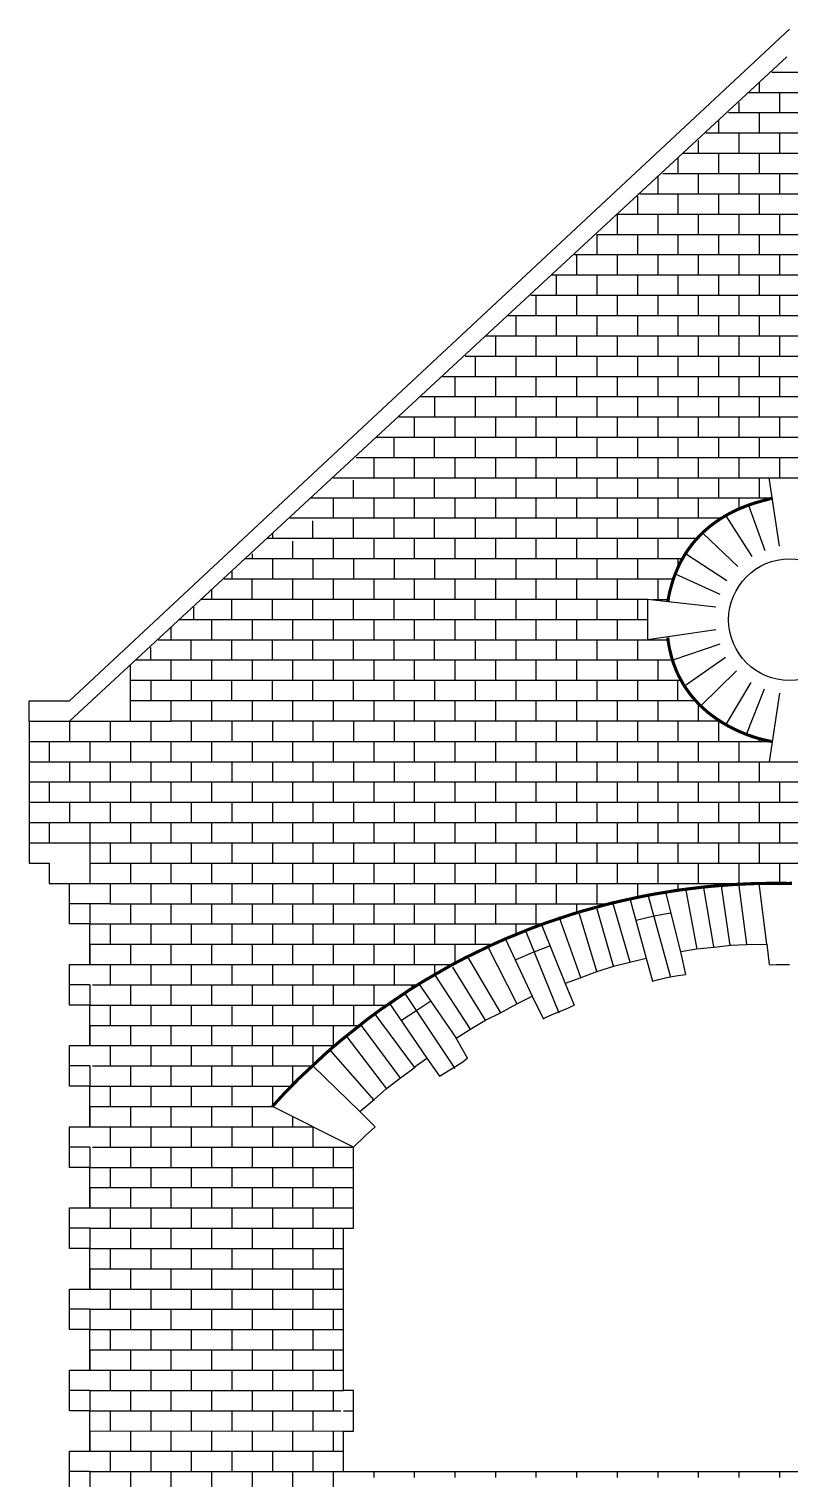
# Model space of a CAD drawing. Extents: x 9 to 84, y 10 to 118.
# Drawn here: x 9 to 46.5, y 46.6 to 118.1 of the extents above; entities that cross this region are included whole.
import ezdxf

# ---------------------------------------------------------------- set-up
doc = ezdxf.new("R2010")
doc.units = 0
doc.header["$MEASUREMENT"] = 0
doc.layers.add('OHNE_NAMEN', color=5, linetype='CONTINUOUS')

msp = doc.modelspace()

# ---------------------------------------------------------------- linework, layer by layer
at = {"layer": 'OHNE_NAMEN', "color": 5, "linetype": 'CONTINUOUS'}
for p, q in [((11.0008, 85.0007), (46.5, 118.1252)), ((9.0004, 84.0003), (9.0004, 85.0004)), ((9.0004, 85.0004), (11.0004, 85.0004)), ((9.0004, 84.0003), (9.0004, 77.0004)), ((9.0004, 77.0004), (10.0004, 77.0004)), ((10.0004, 77.0004), (10.0004, 76.0003)), ((10.0004, 76.0003), (11.0004, 76.0003)), ((11, 74.0001), (11, 76)), ((12, 74.0001), (11, 74.0001)), ((12, 71.9998), (12, 74.0001)), ((11, 69.9999), (11, 71.9998)), ((11, 71.9998), (12, 71.9998)), ((12, 71.0001), (11, 71.0001)), ((12, 69.9999), (11, 69.9999)), ((12, 68), (12, 69.9999)), ((11, 66.0001), (11, 68)), ((11, 68), (12, 68)), ((12, 66.9999), (11, 66.9999)), ((12, 66.0001), (11, 66.0001)), ((12, 63.9999), (12, 66.0001)), ((11, 62), (11, 63.9999)), ((11, 63.9999), (12, 63.9999)), ((12, 63.0001), (11, 63.0001)), ((12, 62), (11, 62)), ((12, 60.0001), (12, 62)), ((11, 57.9998), (11, 60.0001)), ((11, 60.0001), (12, 60.0001)), ((12, 59), (11, 59)), ((12, 57.9998), (11, 57.9998)), ((12, 55.9999), (12, 57.9998)), ((11, 54), (11, 55.9999)), ((11, 55.9999), (12, 55.9999)), ((12, 55.0002), (11, 55.0002)), ((12, 54), (11, 54)), ((12, 52.0001), (12, 54)), ((11, 49.9999), (11, 52.0001)), ((11, 52.0001), (12, 52.0001)), ((12, 51), (11, 51)), ((12, 49.9999), (11, 49.9999)), ((12, 48), (12, 49.9999)), ((11, 46.0001), (11, 48)), ((11, 48), (12, 48)), ((12, 46.9999), (11, 46.9999))]:
    msp.add_line(p, q, dxfattribs=at)
at = {"layer": 'OHNE_NAMEN', "color": 7, "linetype": 'CONTINUOUS'}
for p, q in [((11.0004, 84.0003), (46.3751, 116.75)), ((45.6251, 116), (47.3749, 116)), ((45, 115.5001), (45, 114.9999)), ((43.9999, 114.5), (43.9999, 113.9998)), ((44.5001, 114.9999), (48.4999, 114.9999)), ((46.0001, 114.9999), (46.0001, 113.9998)), ((43.5, 114.0001), (49.5, 114.0001)), ((45, 113.9998), (45, 113)), ((42.375, 113), (50.625, 113)), ((43.0001, 113.6251), (42.9997, 113)), ((43.9999, 113), (43.9999, 111.9999)), ((46.0001, 113), (46.0001, 111.9999)), ((42, 112.625), (42, 111.9999)), ((41.0002, 111.7501), (40.9998, 110.9998)), ((41.25, 111.9999), (51.75, 111.9999)), ((43.0001, 111.9999), (43.0001, 111.0001)), ((45, 111.9999), (45, 111.0001)), ((40.0001, 110.8749), (40.0001, 110)), ((40.2502, 111.0001), (52.7502, 111.0001)), ((42, 111.0001), (42, 110)), ((43.9999, 111.0001), (43.9999, 110)), ((46.0001, 111.0001), (46.0001, 110)), ((38.9999, 109.8751), (38.9999, 108.9999)), ((39.1252, 110), (53.8752, 110)), ((40.9998, 110), (40.9998, 108.9999)), ((43.0001, 110), (43.0001, 108.9999)), ((45, 110), (45, 108.9999)), ((38.0002, 108.9999), (55.0002, 108.9999)), ((38.0002, 108.9999), (38.0002, 108.0001)), ((40.0001, 108.9999), (40.0001, 108.0001)), ((42, 108.9999), (42, 108.0001)), ((43.9999, 108.9999), (43.9999, 108.0001)), ((46.0001, 108.9999), (46.0001, 108.0001)), ((37, 108.0001), (55.9999, 108.0001)), ((37, 108.0001), (37, 107)), ((38.9999, 108.0001), (38.9999, 107)), ((40.9998, 108.0001), (40.9998, 107)), ((43.0001, 108.0001), (43.0001, 107)), ((45, 108.0001), (45, 107)), ((35.875, 107), (57.125, 107)), ((35.9999, 107), (35.9999, 105.9998)), ((37.9998, 107), (37.9998, 105.9998)), ((40.0001, 107), (40.0001, 105.9998)), ((42, 107), (42, 105.9998)), ((43.9999, 107), (43.9999, 105.9998)), ((46.0001, 107), (46.0001, 105.9998)), ((34.75, 105.9998), (58.1251, 105.9998)), ((35, 105.9998), (35, 105.0001)), ((37, 105.9998), (37, 105.0001)), ((38.9999, 105.9998), (38.9999, 105.0001)), ((40.9998, 105.9998), (40.9998, 105.0001)), ((43.0001, 105.9998), (43.0001, 105.0001)), ((45, 105.9998), (45, 105.0001)), ((33.75, 105.0001), (59.2501, 105.0001)), ((33.9999, 105.0001), (33.9999, 103.9999)), ((35.9999, 105.0001), (35.9999, 103.9999)), ((37.9998, 105.0001), (37.9998, 103.9999)), ((40.0001, 105.0001), (40.0001, 103.9999)), ((42, 105.0001), (42, 103.9999)), ((43.9999, 105.0001), (43.9999, 103.9999)), ((46.0001, 105.0001), (46.0001, 103.9999)), ((32.625, 103.9999), (60.3751, 103.9999)), ((33, 103.9999), (33, 103.0002)), ((35, 103.9999), (35, 103.0002)), ((37, 103.9999), (37, 103.0002)), ((38.9999, 103.9999), (38.9999, 103.0002)), ((40.9998, 103.9999), (40.9998, 103.0002)), ((43.0001, 103.9999), (43.0001, 103.0002)), ((45, 103.9999), (45, 103.0002)), ((31.5, 103.0002), (61.3749, 103.0002)), ((31.9999, 102.9998), (31.9999, 102)), ((33.9999, 102.9998), (33.9999, 102)), ((35.9999, 102.9998), (35.9999, 102)), ((37.9998, 102.9998), (37.9998, 102)), ((40.0001, 102.9998), (40.0001, 102)), ((42, 102.9998), (42, 102)), ((43.9999, 102.9998), (43.9999, 102)), ((46.0001, 102.9998), (46.0001, 102)), ((30.5, 102), (62.4999, 102)), ((31, 102), (31, 100.9999)), ((33, 102), (33, 100.9999)), ((35, 102), (35, 100.9999)), ((37, 102), (37, 100.9999)), ((38.9999, 102), (38.9999, 100.9999)), ((40.9998, 102), (40.9998, 100.9999)), ((43.0001, 102), (43.0001, 100.9999)), ((45, 102), (45, 100.9999)), ((29.375, 100.9999), (63.6249, 100.9999)), ((29.9999, 100.9999), (29.9999, 99.9998)), ((31.9999, 100.9999), (31.9999, 99.9998)), ((33.9999, 100.9999), (33.9999, 99.9998)), ((35.9999, 100.9999), (35.9999, 99.9998)), ((37.9998, 100.9999), (37.9998, 99.9998)), ((40.0001, 100.9999), (40.0001, 99.9998)), ((42, 100.9999), (42, 99.9998)), ((43.9999, 100.9999), (43.9999, 99.9998)), ((46.0001, 100.9999), (46.0001, 99.9998)), ((28.25, 100.0001), (64.625, 100.0001)), ((29, 100.0001), (29, 99)), ((31, 100.0001), (31, 99)), ((33, 100.0001), (33, 99)), ((35, 100.0001), (35, 99)), ((37, 100.0001), (37, 99)), ((38.9999, 100.0001), (38.9999, 99)), ((40.9998, 100.0001), (40.9998, 99)), ((43.0001, 99.9998), (43.0001, 99)), ((45, 99.9998), (45, 99)), ((27.25, 99), (65.75, 99)), ((27.9999, 99), (27.9999, 97.9999)), ((29.9999, 99), (29.9999, 97.9999)), ((31.9999, 99), (31.9999, 97.9999)), ((33.9999, 99), (33.9999, 97.9999)), ((35.9999, 99), (35.9999, 97.9999)), ((37.9998, 99), (37.9998, 97.9999)), ((40.0001, 99), (40.0001, 97.9999)), ((42, 99), (42, 97.9999)), ((43.9999, 99), (43.9999, 97.9999)), ((46.0001, 99), (46.0001, 97.9999)), ((26.125, 97.9999), (66.7501, 97.9999)), ((27, 97.0001), (27, 97.9999)), ((29, 97.0001), (29, 97.9999)), ((31, 97.9999), (31, 97.0001)), ((33, 97.9999), (33, 97.0001)), ((35, 97.9999), (35, 97.0001)), ((37, 97.9999), (37, 97.0001)), ((38.9999, 97.9999), (38.9999, 97.0001)), ((40.9998, 97.9999), (40.9998, 97.0001)), ((43.0001, 97.9999), (43.0001, 97.0001)), ((45, 97.9999), (45, 97.0001)), ((25.125, 97.0001), (67.8751, 97.0001)), ((25.9999, 97.0001), (25.9999, 96)), ((27.9999, 97.0001), (27.9999, 96)), ((29.9999, 97.0001), (29.9999, 96)), ((31.9999, 97.0001), (31.9999, 96)), ((33.9999, 97.0001), (33.9999, 96)), ((35.9999, 97.0001), (35.9999, 96)), ((37.9998, 97.0001), (37.9998, 96)), ((40.0001, 97.0001), (40.0001, 96)), ((42, 97.0001), (42, 96)), ((43.9999, 97.0001), (43.9999, 96)), ((46.0001, 97.0001), (46.0001, 96)), ((24, 96), (69.0002, 96)), ((25, 94.9999), (25, 95.8751)), ((27, 94.9999), (27, 96)), ((29, 94.9999), (29, 96)), ((31, 96), (31, 94.9999)), ((33, 96), (33, 94.9999)), ((35, 96), (35, 94.9999)), ((37, 96), (37, 94.9999)), ((38.9999, 96), (38.9999, 94.9999)), ((40.9998, 96), (40.9998, 94.9999)), ((43.0001, 96), (43.0001, 94.9999)), ((45, 96), (45, 94.9999)), ((46.0001, 92.625), (45.5002, 96.0004)), ((45.5002, 96.0004), (47.5005, 96.0004)), ((45.6251, 94.9999), (22.875, 94.9999)), ((23.9999, 95.0002), (23.9999, 94.0001)), ((26, 94.9999), (26, 94.0001)), ((27.9999, 94.9999), (27.9999, 94.0001)), ((29.9999, 94.9999), (29.9999, 94.0001)), ((31.9999, 94.9999), (31.9999, 94.0001)), ((33.9999, 94.9999), (33.9999, 94.0001)), ((35.9999, 94.9999), (35.9999, 94.0001)), ((37.9998, 94.9999), (37.9998, 94.0001)), ((40.0001, 94.9999), (40.0001, 94.0001)), ((42, 94.9999), (42, 94.0001)), ((43.9999, 94.9999), (43.9999, 94.5)), ((45.2967, 92.4041), (44.5001, 94.6249)), ((43.125, 94.0001), (21.875, 94.0001)), ((23, 93), (23, 93.8749)), ((24.9999, 93), (24.9999, 94.0001)), ((27, 93), (27, 94.0001)), ((29, 93), (29, 94.0001)), ((31, 94.0001), (31, 93)), ((33, 94.0001), (33, 93)), ((35, 94.0001), (35, 93)), ((37, 94.0001), (37, 93)), ((38.9999, 94.0001), (38.9999, 93)), ((40.9998, 94.0001), (40.9998, 93)), ((44.6617, 92.1219), (43.3751, 94.125)), ((42.0007, 93.0003), (20.75, 93)), ((21, 93.2501), (20.9999, 93)), ((24, 93), (24, 91.9999)), ((26, 93), (26, 91.9999)), ((27.9999, 93), (27.9999, 91.9999)), ((29.9999, 93), (29.9999, 91.9999)), ((31.9999, 93), (31.9999, 91.9999)), ((33.9999, 93), (33.9999, 91.9999)), ((35.9999, 93), (35.9999, 91.9999)), ((37.9998, 93), (37.9998, 91.9999)), ((40.0001, 93), (40.0001, 91.9999)), ((43.9561, 91.628), (42.2501, 93.2501)), ((20, 92.25), (20, 92.0002)), ((22, 92.8751), (22, 91.9999)), ((43.4153, 90.9225), (41.3748, 92.25)), ((41.25, 91.9999), (19.625, 91.9999)), ((20.9999, 91.9999), (20.9999, 91.0001)), ((22.9999, 91.9999), (22.9999, 91.0001)), ((24.9999, 91.9999), (24.9999, 91.0001)), ((27, 91.9999), (27, 91.0001)), ((29, 91.9999), (29, 91.0001)), ((31, 91.9999), (31, 91.0001)), ((33, 91.9999), (33, 91.0001)), ((35, 91.9999), (35, 91.0001)), ((37, 91.9999), (37, 91.0001)), ((38.9999, 91.9999), (38.9999, 91.0001)), ((40.9998, 91.9999), (41.0002, 91.5)), ((40.7501, 91.0001), (18.625, 91.0001)), ((19, 91.3751), (18.9999, 91.0001)), ((20, 90), (20, 91.0001)), ((22, 91.0001), (22, 90)), ((24, 91.0001), (24, 90)), ((26, 91.0001), (26, 90)), ((27.9999, 91.0001), (27.9999, 90)), ((29.9999, 91.0001), (29.9999, 90)), ((31.9999, 91.0001), (31.9999, 90)), ((33.9999, 91.0001), (33.9999, 90)), ((35.9999, 91.0001), (35.9999, 90)), ((37.9998, 91.0001), (37.9998, 90)), ((40.0001, 91.0001), (40.0001, 90)), ((43.0858, 90.2406), (40.8749, 91.2499)), ((18, 90.4998), (18, 90)), ((17.1249, 88.9998), (17.125, 89.625)), ((39.5002, 90), (17.5, 90)), ((18.9999, 88.9998), (18.9999, 90)), ((20.9999, 88.9998), (20.9999, 90)), ((22.9999, 88.9998), (22.9999, 90)), ((24.9999, 88.9998), (24.9999, 90)), ((27, 88.9998), (27, 90)), ((29, 88.9998), (29, 90)), ((31, 88.9998), (31, 90)), ((33, 90), (33, 88.9998)), ((35, 90), (35, 88.9998)), ((37, 90), (37, 88.9998)), ((38.9999, 90), (38.9999, 88.9998)), ((42.8748, 89.625), (39.5005, 90.0003)), ((39.5005, 90.0003), (39.5005, 88.0004)), ((39.7499, 90), (40.4999, 90)), ((39.5002, 89.0002), (16.375, 89.0002)), ((18, 88.9998), (18, 88.0001)), ((20, 88.9998), (20, 88.0001)), ((22, 88.9998), (22, 88.0001)), ((24, 88.9998), (24, 88.0001)), ((26, 88.9998), (26, 88.0001)), ((27.9999, 88.9998), (27.9999, 88.0001)), ((29.9999, 88.9998), (29.9999, 88.0001)), ((31.9999, 88.9998), (31.9999, 88.0001)), ((33.9999, 88.9998), (33.9999, 88.0001)), ((35.9999, 88.9998), (35.9999, 88.0001)), ((37.9998, 88.9998), (37.9998, 88.0001)), ((40.4999, 88.0001), (15.375, 88.0001)), ((16, 88.6248), (16, 88.0001)), ((16.9999, 86.9999), (16.9999, 88.0001)), ((18.9999, 86.9999), (18.9999, 88.0001)), ((20.9999, 86.9999), (20.9999, 88.0001)), ((22.9999, 86.9999), (22.9999, 88.0001)), ((24.9999, 86.9999), (24.9999, 88.0001)), ((27, 86.9999), (27, 88.0001)), ((29, 86.9999), (29, 88.0001)), ((31, 88.0001), (31, 86.9999)), ((33, 88.0001), (33, 86.9999)), ((35, 88.0001), (35, 86.9999)), ((37, 88.0001), (37, 86.9999)), ((38.9999, 88.0001), (38.9999, 86.9999)), ((42.8748, 88.4999), (39.5005, 88.0004)), ((14.9999, 86.9999), (15, 87.6251)), ((43.0625, 87.7947), (40.7501, 86.9999)), ((14.0003, 84.0003), (14, 86.7502)), ((40.6252, 86.9999), (14.25, 86.9999)), ((16, 86.9999), (16, 86.0002)), ((18, 86.9999), (18, 85.9998)), ((20, 86.9999), (20, 85.9998)), ((22, 86.9999), (22, 85.9998)), ((24, 86.9999), (24, 85.9998)), ((26, 86.9999), (26, 85.9998)), ((27.9999, 86.9999), (27.9999, 85.9998)), ((29.9999, 86.9999), (29.9999, 85.9998)), ((31.9999, 86.9999), (31.9999, 85.9998)), ((33.9999, 86.9999), (33.9999, 85.9998)), ((35.9999, 86.9999), (35.9999, 85.9998)), ((37.9998, 86.9999), (37.9998, 85.9998)), ((40.0001, 86.9999), (40.0001, 85.9998)), ((43.3447, 87.1361), (41.3748, 85.75)), ((41.1251, 86.0002), (14, 86.0002)), ((15, 85.9998), (15, 84.9997)), ((16.9999, 85.9998), (16.9999, 85)), ((18.9999, 85), (18.9999, 85.9998)), ((20.9999, 85), (20.9999, 85.9998)), ((22.9999, 85), (22.9999, 85.9998)), ((24.9999, 85), (24.9999, 85.9998)), ((27, 85), (27, 85.9998)), ((29, 85.9998), (29, 85)), ((31, 85.9998), (31, 85)), ((33, 85.9998), (33, 85)), ((35, 85.9998), (35, 85)), ((37, 85.9998), (37, 85)), ((38.9999, 85.9998), (38.9999, 85)), ((41.0002, 85), (41.0002, 86.0002)), ((43.8856, 86.4775), (42.1248, 84.7499)), ((44.5911, 85.913), (43.3751, 83.875)), ((45.2497, 85.5839), (44.3749, 83.3751)), ((46.0001, 85.375), (45.5002, 82.0004)), ((41.8751, 85), (14, 85)), ((16, 84.9997), (16, 83.9999)), ((18, 85), (18, 83.9999)), ((20, 85), (20, 83.9999)), ((22, 85), (22, 83.9999)), ((24, 85), (24, 83.9999)), ((26, 85), (26, 83.9999)), ((27.9999, 85), (27.9999, 83.9999)), ((29.9999, 85), (29.9999, 83.9999)), ((31.9999, 85), (31.9999, 83.9999)), ((33.9999, 85), (33.9999, 83.9999)), ((35.9999, 85), (35.9999, 83.9999)), ((37.9998, 85), (37.9998, 83.9999)), ((40.0001, 85), (40.0001, 83.9999)), ((42, 84.8752), (42, 83.9999)), ((9, 83.9999), (13.0004, 84.0003)), ((11, 83.9999), (11, 82.9998)), ((13, 83.9999), (13, 82.9998)), ((13.0004, 84.0003), (16.0003, 84.0003)), ((15, 83.9999), (15, 82.9998)), ((43.0008, 84.0003), (16.0008, 84.0003)), ((16.9999, 83.9999), (16.9999, 82.9998)), ((18.9999, 83.9999), (18.9999, 82.9998)), ((20.9999, 83.9999), (20.9999, 82.9998)), ((22.9999, 83.9999), (22.9999, 82.9998)), ((24.9999, 83.9999), (24.9999, 82.9998)), ((27, 83.9999), (27, 82.9998)), ((29, 83.9999), (29, 82.9998)), ((31, 83.9999), (31, 82.9998)), ((33, 83.9999), (33, 82.9998)), ((35, 83.9999), (35, 82.9998)), ((37, 83.9999), (37, 82.9998)), ((38.9999, 83.9999), (38.9999, 82.9998)), ((40.9998, 83.9999), (40.9998, 82.9998)), ((43.0001, 83.9999), (43.0001, 82.9998)), ((9, 83.0001), (45.6251, 83.0001)), ((9.9999, 82.9998), (9.9999, 82)), ((11.9999, 82.9998), (11.9999, 82)), ((13.9999, 82.9998), (13.9999, 82)), ((16, 82.9998), (16, 82)), ((18, 82.9998), (18, 82)), ((20, 82.9998), (20, 82)), ((22, 82.9998), (22, 82)), ((24, 82.9998), (24, 82)), ((26, 82.9998), (26, 82)), ((27.9999, 82.9998), (27.9999, 82)), ((29.9999, 82.9998), (29.9999, 82)), ((31.9999, 82.9998), (31.9999, 82)), ((33.9999, 82.9998), (33.9999, 82)), ((35.9999, 82.9998), (35.9999, 82)), ((37.9998, 82.9998), (37.9998, 82)), ((40.0001, 82.9998), (40.0001, 82)), ((42, 82.9998), (42, 82)), ((43.9999, 82.9998), (43.9999, 82)), ((45, 83.0001), (45, 83.125)), ((9, 82), (83.9999, 82)), ((11, 82), (11, 80.9999)), ((13, 82), (13, 80.9999)), ((15, 82), (15, 80.9999)), ((16.9999, 82), (16.9999, 80.9999)), ((18.9999, 82), (18.9999, 80.9999)), ((20.9999, 82), (20.9999, 80.9999)), ((22.9999, 82), (22.9999, 80.9999)), ((24.9999, 82), (24.9999, 80.9999)), ((27, 82), (27, 80.9999)), ((29, 82), (29, 80.9999)), ((31, 82), (31, 80.9999)), ((33, 82), (33, 80.9999)), ((35, 82), (35, 80.9999)), ((37, 82), (37, 80.9999)), ((38.9999, 82), (38.9999, 80.9999)), ((40.9998, 82), (40.9998, 80.9999)), ((43.0001, 82), (43.0001, 80.9999)), ((45, 82), (45, 80.9999)), ((45.5002, 82.0004), (47.5005, 82.0004)), ((9, 80.9999), (83.9999, 80.9999)), ((9.9999, 80.9999), (9.9999, 80.0001)), ((11.9999, 80.9999), (11.9999, 80.0001)), ((13.9999, 80.9999), (13.9999, 80.0001)), ((16, 80.9999), (16, 80.0001)), ((18, 80.9999), (18, 80.0001)), ((20, 80.9999), (20, 80.0001)), ((22, 80.9999), (22, 80.0001)), ((24, 80.9999), (24, 80.0001)), ((26, 80.9999), (26, 80.0001)), ((27.9999, 80.9999), (27.9999, 80.0001)), ((29.9999, 80.9999), (29.9999, 80.0001)), ((31.9999, 80.9999), (31.9999, 80.0001)), ((33.9999, 80.9999), (33.9999, 80.0001)), ((35.9999, 80.9999), (35.9999, 80.0001)), ((37.9998, 80.9999), (37.9998, 80.0001)), ((40.0001, 80.9999), (40.0001, 80.0001)), ((42, 80.9999), (42, 80.0001)), ((43.9999, 80.9999), (43.9999, 80.0001)), ((46.0001, 80.9999), (46.0001, 80.0001)), ((9, 80.0001), (83.9999, 80.0001)), ((11, 80.0001), (11, 79)), ((13, 80.0001), (13, 79)), ((15, 80.0001), (15, 79)), ((16.9999, 80.0001), (16.9999, 79)), ((18.9999, 80.0001), (18.9999, 79)), ((20.9999, 80.0001), (20.9999, 79)), ((22.9999, 80.0001), (22.9999, 79)), ((24.9999, 80.0001), (24.9999, 79)), ((27, 80.0001), (27, 79)), ((29, 80.0001), (29, 79)), ((31, 80.0001), (31, 79)), ((33, 80.0001), (33, 79)), ((35, 80.0001), (35, 79)), ((37, 80.0001), (37, 79)), ((38.9999, 80.0001), (38.9999, 79)), ((40.9998, 80.0001), (40.9998, 79)), ((43.0001, 80.0001), (43.0001, 79)), ((45, 80.0001), (45, 79)), ((9, 79), (83.9999, 79)), ((9.9999, 79), (9.9999, 78.0002)), ((11.9999, 79), (11.9999, 77.9999)), ((13.9999, 79), (13.9999, 77.9999)), ((16, 79), (16, 77.9999)), ((18, 79), (18, 77.9999)), ((20, 79), (20, 77.9999)), ((22, 79), (22, 77.9999)), ((24, 79), (24, 77.9999)), ((26, 79), (26, 77.9999)), ((27.9999, 79), (27.9999, 77.9999)), ((29.9999, 79), (29.9999, 77.9999)), ((31.9999, 79), (31.9999, 77.9999)), ((33.9999, 79), (33.9999, 77.9999)), ((35.9999, 79), (35.9999, 77.9999)), ((37.9998, 79), (37.9998, 77.9999)), ((40.0001, 79), (40.0001, 77.9999)), ((42, 79), (42, 77.9999)), ((43.9999, 79), (43.9999, 77.9999)), ((46.0001, 79), (46.0001, 77.9999)), ((9, 77.9999), (14.0003, 78.0002)), ((12.0003, 78.0002), (12.0003, 76.0003)), ((13, 77.9999), (13, 77.0001)), ((14.0003, 78.0002), (79.0004, 78.0002)), ((15, 77.9999), (15, 77.0001)), ((16.9999, 77.9999), (16.9999, 77.0001)), ((18.9999, 77.9999), (18.9999, 77.0001)), ((20.9999, 77.9999), (20.9999, 77.0001)), ((22.9999, 77.9999), (22.9999, 77.0001)), ((24.9999, 77.9999), (24.9999, 77.0001)), ((27, 77.9999), (27, 77.0001)), ((29, 77.9999), (29, 77.0001)), ((31, 77.9999), (31, 77.0001)), ((33, 77.9999), (33, 77.0001)), ((35, 77.9999), (35, 77.0001)), ((37, 77.9999), (37, 77.0001)), ((38.9999, 77.9999), (38.9999, 77.0001)), ((40.9998, 77.9999), (40.9998, 77.0001)), ((43.0001, 77.9999), (43.0001, 77.0001)), ((45, 77.9999), (45, 77.0001)), ((12, 77.0001), (80.875, 77.0001)), ((13.9999, 77.0001), (13.9999, 76)), ((16, 77.0001), (16, 76)), ((18, 77.0001), (18, 76)), ((20, 77.0001), (20, 76)), ((22, 77.0001), (22, 76)), ((24, 77.0001), (24, 76)), ((26, 77.0001), (26, 76)), ((27.9999, 77.0001), (27.9999, 76)), ((29.9999, 77.0001), (29.9999, 76)), ((31.9999, 77.0001), (31.9999, 76)), ((33.9999, 77.0001), (33.9999, 76)), ((35.9999, 77.0001), (35.9999, 76)), ((37.9998, 77.0001), (37.9998, 76)), ((40.0001, 77.0001), (40.0001, 76)), ((42, 77.0001), (42, 76)), ((43.9999, 77.0001), (43.9999, 76)), ((46.0001, 77.0001), (46.0001, 76)), ((11, 76), (43.9999, 76)), ((13, 76), (13, 74.9999)), ((15, 76), (15, 74.9999)), ((16.9999, 76), (16.9999, 74.9999)), ((18.9999, 76), (18.9999, 74.9999)), ((20.9999, 76), (20.9999, 74.9999)), ((22.9999, 76), (22.9999, 74.9999)), ((24.9999, 76), (24.9999, 74.9999)), ((27, 76), (27, 74.9999)), ((29, 76), (29, 74.9999)), ((31, 76), (31, 74.9999)), ((33, 76), (33, 74.9999)), ((35, 76), (35, 74.9999)), ((37, 76), (37, 74.9999)), ((38.9999, 76), (38.9999, 75.25)), ((40.9998, 76), (41.0002, 75.625)), ((42.2501, 75.8751), (42.75, 72.8751)), ((43.0001, 76), (43.0001, 75.8751)), ((43.125, 75.8751), (43.5624, 72.9375)), ((43.9999, 75.8751), (44.3749, 73)), ((45.375, 73), (45.0003, 76.0003)), ((37.75, 75.1251), (38.6249, 72.1251)), ((38.6249, 75.25), (39.4374, 72.3124)), ((39.5002, 75.5001), (40.6252, 71.3751)), ((40.3751, 75.625), (41.1251, 72.6249)), ((41.3748, 75.7499), (41.9375, 72.7502)), ((13, 74.9999), (11, 74.9999)), ((11.9999, 74.9999), (11.9999, 74.0001)), ((13, 74.9999), (37.6252, 74.9999)), ((13.9999, 74.9999), (13.9999, 74.0001)), ((16, 74.9999), (16, 74.0001)), ((18, 74.9999), (18, 74.0001)), ((20, 74.9999), (20, 74.0001)), ((22, 74.9999), (22, 74.0001)), ((24, 74.9999), (24, 74.0001)), ((26, 74.9999), (26, 74.0001)), ((27.9999, 74.9999), (27.9999, 74.0001)), ((29.9999, 74.9999), (29.9999, 74.0001)), ((31.9999, 74.9999), (31.9999, 74.0001)), ((33.9999, 74.9999), (33.9999, 74.0001)), ((35.125, 74.3751), (36.1876, 71.3751)), ((35.9999, 74.9999), (35.9999, 74.5)), ((36.1251, 74.5), (37, 71.6252)), ((37, 74.7501), (37.8125, 71.9374)), ((38.9467, 74.1892), (39.8286, 74.4008)), ((39.8286, 74.4008), (40.64, 74.5419)), ((12, 74.0001), (34.25, 74.0001)), ((13, 73.9997), (13, 73)), ((15, 74.0001), (15, 73)), ((16.9999, 74.0001), (16.9999, 73)), ((18.9999, 74.0001), (18.9999, 73)), ((20.9999, 74.0001), (20.9999, 73)), ((22.9999, 74.0001), (22.9999, 73)), ((24.9999, 74.0001), (24.9999, 73)), ((27, 74.0001), (27, 73)), ((29, 74.0001), (29, 73)), ((31, 74.0001), (31, 73)), ((33, 74.0001), (33, 73.4998)), ((34.25, 74.0001), (35.4376, 71.0625)), ((11.9999, 73), (11.9999, 72.0002)), ((12, 73), (31.875, 73)), ((13.9999, 73), (13.9999, 71.9998)), ((16, 73), (16, 71.9998)), ((18, 73), (18, 71.9998)), ((20, 73), (20, 71.9998)), ((22, 73), (22, 71.9998)), ((24, 73), (24, 71.9998)), ((26, 73), (26, 71.9998)), ((27.9999, 73), (27.9999, 71.9998)), ((29.9999, 73), (30, 72.1251)), ((32.5, 73.2501), (33.8125, 70.4374)), ((33.5, 73.6251), (35.125, 69.6249)), ((30.625, 72.3752), (32.25, 69.6249)), ((31.625, 72.8751), (33.0625, 70.0624)), ((33.02, 72.2489), (33.8667, 72.6017)), ((33.8667, 72.6017), (34.6781, 72.9192)), ((12, 72.0002), (29.875, 72.0002)), ((13, 71.9998), (13, 71.0001)), ((15, 71.9998), (15, 71.0001)), ((16.9999, 71.9998), (16.9999, 71.0001)), ((18.9999, 71.9998), (18.9999, 71.0001)), ((20.9999, 71.9998), (20.9999, 71.0001)), ((22.9999, 71.9998), (22.9999, 71.0001)), ((24.9999, 71.9998), (24.9999, 71.0001)), ((27, 71.9998), (27, 71.0001)), ((29, 71.9998), (29, 71.4999)), ((29, 71.4999), (30.75, 68.8125)), ((29.875, 71.8749), (31.5, 69.2499)), ((11.9999, 70.9997), (11.9999, 69.9999)), ((12.125, 71.0001), (28.125, 71.0001)), ((13.9999, 71.0001), (13.9999, 69.9999)), ((16, 71.0001), (16, 69.9999)), ((18, 71.0001), (18, 69.9999)), ((20, 71.0001), (20, 69.9999)), ((22, 71.0001), (22, 69.9999)), ((24, 71.0001), (24, 69.9999)), ((26, 71.0001), (26, 69.9999)), ((27.875, 71.0001), (27.875, 70.8752)), ((28.25, 71.0001), (30.0625, 68.375)), ((26.75, 70.1252), (28.625, 67.3749)), ((27.5, 70.6251), (30, 66.875)), ((28.0811, 69.7089), (28.8219, 70.2028)), ((12, 69.9999), (26.625, 69.9999)), ((13, 69.9999), (13, 69.0002)), ((15, 69.9999), (15, 68.9998)), ((16.9999, 69.9999), (16.9999, 68.9998)), ((18.9999, 69.9999), (18.9999, 68.9998)), ((20.9999, 69.9999), (20.9999, 68.9998)), ((22.9999, 69.9999), (22.9999, 68.9998)), ((24.9999, 69.9999), (24.9999, 68.9998)), ((26, 69.6249), (28, 66.9375)), ((27.3756, 69.2503), (28.0811, 69.7089)), ((11.9999, 68.9998), (11.9999, 68)), ((12, 69.0002), (25.25, 69.0002)), ((13.9999, 68.9998), (13.9999, 68)), ((16, 68.9998), (16, 68)), ((18, 68.9998), (18, 68)), ((20, 68.9998), (20, 68)), ((22, 68.9998), (22, 68)), ((24, 68.9998), (24, 68)), ((25.375, 69.0002), (27.3125, 66.3751)), ((12, 68), (24.0004, 68.0004)), ((13, 68), (13, 66.9999)), ((15, 68), (15, 66.9999)), ((16.9999, 68), (16.9999, 66.9999)), ((18.9999, 68), (18.9999, 66.9999)), ((20.9999, 68), (20.9999, 66.9999)), ((22.9999, 68), (22.9999, 66.9999)), ((24.625, 68.4999), (26.625, 65.8749)), ((23.875, 67.7499), (26, 65.3126)), ((11.9999, 66.9999), (11.9999, 66.0001)), ((12.125, 66.9999), (22.8754, 67.0003)), ((13.9999, 66.9999), (13.9999, 65.9998)), ((16, 66.9999), (16, 65.9998)), ((18, 66.9999), (18, 65.9998)), ((20, 66.9999), (20, 65.9998)), ((22, 66.9999), (22, 65.9998)), ((25.3125, 64.7499), (23, 66.9999)), ((12, 66.0001), (22.0004, 66.0005)), ((13, 65.9998), (13, 65)), ((15, 65.9998), (15, 65)), ((16.9999, 65.9998), (16.9999, 65)), ((18.9999, 65.9998), (18.9999, 65)), ((20.9999, 65.9998), (20.9999, 65)), ((11.9999, 65), (11.9999, 64.0002)), ((12, 65), (21.0004, 65.0004)), ((13.9999, 65), (13.9999, 63.9999)), ((16, 65), (16, 63.9999)), ((18, 65), (18, 63.9999)), ((20, 65), (20, 63.9999)), ((25.0003, 63.0005), (21.0004, 65.0004)), ((22, 64.5001), (22, 63.9999)), ((12, 63.9999), (23.0004, 64.0002)), ((13, 63.9999), (13, 63.0001)), ((15, 63.9999), (15, 63.0001)), ((16.9999, 63.9999), (16.9999, 63.0001)), ((18.9999, 63.9999), (18.9999, 63.0001)), ((20.9999, 63.9999), (20.9999, 63.0001)), ((22.9999, 63.9999), (22.9999, 63.0001)), ((11.9999, 62.9998), (11.9999, 62)), ((12.125, 63.0001), (25.0003, 63.0005)), ((13.9999, 63.0001), (13.9999, 62)), ((16, 63.0001), (16, 62)), ((18, 63.0001), (18, 62)), ((20, 63.0001), (20, 62)), ((22, 63.0001), (22, 62)), ((24, 63.0001), (24, 62)), ((12, 62), (24.5, 62)), ((13, 62), (13, 61.0002)), ((15, 62), (15, 60.9999)), ((16.9999, 62), (16.9999, 60.9999)), ((18.9999, 62), (18.9999, 60.9999)), ((20.9999, 62), (20.9999, 60.9999)), ((22.9999, 62), (22.9999, 60.9999)), ((11.9999, 60.9999), (11.9999, 60.0001)), ((12, 60.9999), (24.5, 60.9999)), ((13.9999, 60.9999), (13.9999, 60.0001)), ((16, 60.9999), (16, 60.0001)), ((18, 60.9999), (18, 60.0001)), ((20, 60.9999), (20, 60.0001)), ((22, 60.9999), (22, 60.0001)), ((24, 60.9999), (24, 60.0001)), ((12, 60.0001), (24.5, 60.0001)), ((13, 60.0001), (13, 59)), ((15, 60.0001), (15, 59)), ((16.9999, 60.0001), (16.9999, 59)), ((18.9999, 60.0001), (18.9999, 59)), ((20.9999, 60.0001), (20.9999, 59)), ((22.9999, 60.0001), (22.9999, 59)), ((11.9999, 59), (11.9999, 58.0002)), ((12, 59), (24.5, 59)), ((13.9999, 59), (13.9999, 57.9998)), ((16, 59), (16, 57.9998)), ((18, 59), (18, 57.9998)), ((20, 59), (20, 57.9998)), ((22, 59), (22, 57.9998)), ((24, 59), (24, 57.9998)), ((12, 58.0002), (24, 57.9998)), ((13, 57.9998), (13, 57.0001)), ((15, 57.9998), (15, 57.0001)), ((16.9999, 57.9998), (16.9999, 57.0001)), ((18.9999, 57.9998), (18.9999, 57.0001)), ((20.9999, 57.9998), (20.9999, 57.0001)), ((22.9999, 57.9998), (22.9999, 57.0001)), ((11.9999, 56.9997), (11.9999, 55.9999)), ((12.0004, 57.0004), (24.0004, 57.0001)), ((13.9999, 57.0001), (13.9999, 55.9999)), ((16, 57.0001), (16, 55.9999)), ((18, 57.0001), (18, 55.9999)), ((20, 57.0001), (20, 55.9999)), ((22, 57.0001), (22, 55.9999)), ((24, 57.0001), (24, 55.9999)), ((12.0004, 56.0003), (24.0004, 55.9999)), ((13, 55.9999), (13, 55.0002)), ((15, 55.9999), (15, 54.9998)), ((16.9999, 55.9999), (16.9999, 54.9998)), ((18.9999, 55.9999), (18.9999, 54.9998)), ((20.9999, 55.9999), (20.9999, 54.9998)), ((22.9999, 55.9999), (22.9999, 54.9998)), ((11.9999, 54.9998), (11.9999, 54)), ((12.0004, 55.0005), (24.0004, 55.0002)), ((13.9999, 54.9998), (13.9999, 54)), ((16, 54.9998), (16, 54)), ((18, 54.9998), (18, 54)), ((20, 54.9998), (20, 54)), ((22, 54.9998), (22, 54)), ((24, 54.9998), (24, 54)), ((12.0004, 54.0004), (24.0004, 54)), ((13, 53.9997), (13, 52.9999)), ((15, 54), (15, 52.9999)), ((16.9999, 54), (16.9999, 52.9999)), ((18.9999, 54), (18.9999, 52.9999)), ((20.9999, 54), (20.9999, 52.9999)), ((22.9999, 54), (22.9999, 52.9999)), ((11.9999, 52.9999), (11.9999, 52.0001)), ((12.0004, 53.0003), (24.0004, 52.9999)), ((13.9999, 52.9999), (13.9999, 51.9998)), ((16, 52.9999), (16, 51.9998)), ((18, 52.9999), (18, 51.9998)), ((20, 52.9999), (20, 51.9998)), ((22, 52.9999), (22, 51.9998)), ((24, 52.9999), (24, 51.9998)), ((12.0004, 52.0005), (24.0004, 52.0001)), ((13, 52.0001), (13, 51)), ((15, 51.9998), (15, 51)), ((16.9999, 51.9998), (16.9999, 51)), ((18.9999, 51.9998), (18.9999, 51)), ((20.9999, 51.9998), (20.9999, 51)), ((22.9999, 51.9998), (22.9999, 51)), ((11.9999, 51), (11.9999, 50.0003)), ((12.0004, 51.0004), (24.5, 51)), ((13.9999, 51), (13.9999, 49.9999)), ((16, 51), (16, 49.9999)), ((18, 51), (18, 49.9999)), ((20, 51), (20, 49.9999)), ((22, 51), (22, 49.9999)), ((24, 51), (24, 49.9999)), ((12.0004, 50.0003), (24.375, 49.9999)), ((13, 50.0003), (13, 49.0001)), ((15, 49.9999), (15, 49.0001)), ((16.9999, 49.9999), (16.9999, 49.0001)), ((18.9999, 49.9999), (18.9999, 49.0001)), ((20.9999, 49.9999), (20.9999, 49.0001)), ((22.9999, 49.9999), (22.9999, 49.0001)), ((11.9999, 48.9998), (11.9999, 48)), ((12.0004, 49.0005), (24.5, 49.0001)), ((13.9999, 49.0001), (13.9999, 48)), ((16, 49.0001), (16, 48)), ((18, 49.0001), (18, 48)), ((20, 49.0001), (20, 48)), ((22, 49.0001), (22, 48)), ((24, 49.0001), (24, 48)), ((12, 48), (24, 48)), ((13, 48), (13, 46.9999)), ((15, 48), (15, 46.9999)), ((16.9999, 48), (16.9999, 46.9999)), ((18.9999, 48), (18.9999, 46.9999)), ((20.9999, 48), (20.9999, 46.9999)), ((22.9999, 48), (22.9999, 46.9999)), ((11.9999, 46.9999), (11.9999, 46.0001)), ((12.0004, 47.0002), (24.5, 46.9999)), ((13.9999, 46.9999), (13.9999, 46.0001)), ((16, 46.9999), (16, 46.0001)), ((18, 46.9999), (18, 46.0001)), ((20, 46.9999), (20, 46.0001)), ((22, 46.9999), (22, 46.0001)), ((24, 46.9999), (24, 46.0001))]:
    msp.add_line(p, q, dxfattribs=at)
at = {"layer": 'OHNE_NAMEN', "color": 1, "linetype": 'CONTINUOUS'}
for p, q in [((42.7919, 72.8486), (43.6033, 72.9544)), ((43.6033, 72.9544), (44.3794, 72.9897)), ((44.3794, 72.9897), (45.375, 73)), ((45.375, 73), (45.4999, 72.0002)), ((38.6292, 72.1078), (39.4374, 72.3124)), ((39.4374, 72.3124), (39.7499, 71.1874)), ((41.1251, 72.6249), (41.3748, 71.4999)), ((41.1339, 72.6369), (41.91, 72.7781)), ((41.91, 72.7781), (42.7919, 72.8486)), ((36.2303, 71.3669), (37.0064, 71.6492)), ((37.0064, 71.6492), (37.8883, 71.9314)), ((37.8883, 71.9314), (38.6292, 72.1078)), ((35.4376, 71.0625), (35.875, 69.9999)), ((35.4542, 71.0847), (36.2303, 71.3669)), ((32.25, 69.6249), (33.0625, 70.0624)), ((33.0625, 70.0624), (33.8125, 70.4374)), ((33.8125, 70.4374), (34.375, 69.3124)), ((31.4854, 69.2326), (32.2792, 69.6295)), ((30.0625, 68.375), (30.7358, 68.7917)), ((30.7358, 68.7917), (31.4854, 69.2326)), ((30.625, 67.3749), (30.0625, 68.375)), ((28, 66.9375), (28.625, 67.3749)), ((28.625, 67.3749), (29.25, 66.5)), ((27.3844, 66.4545), (28.0458, 66.9396)), ((26.0174, 65.3521), (26.6347, 65.8812)), ((26.6347, 65.8812), (27.3844, 66.4545)), ((25.3125, 64.7499), (26.0174, 65.3521)), ((25.3125, 64.7499), (26.0625, 63.9999)), ((25, 60.0001), (25, 63.0001)), ((24.5, 62), (25, 62)), ((24.5, 61.0002), (25, 61.0002)), ((24.5, 60.0001), (25, 60.0001)), ((25, 59), (25, 60.0001)), ((24.5, 51), (24.5, 59)), ((24.5, 59), (25, 59)), ((24, 58.0002), (24.5, 58.0002)), ((24, 57.0001), (24.5, 57.0001)), ((24, 55.9999), (24.5, 55.9999)), ((24, 55.0002), (24.5, 55.0002)), ((24, 54), (24.5, 54)), ((24, 52.9999), (24.5, 52.9999)), ((24, 52.0001), (24.5, 52.0001)), ((25, 51), (24.5, 51)), ((25, 49.0001), (25, 51)), ((24.5, 49.9999), (25, 49.9999)), ((24.5, 46.9999), (24.5, 49.0001)), ((24.5, 49.0001), (25, 49.0001)), ((24, 48), (24.5, 48)), ((24.5, 46.9999), (68.4999, 46.9999)), ((26, 46.9999), (26, 46.7)), ((28, 46.9999), (28, 46.7)), ((30, 46.9999), (30, 46.7)), ((32, 46.9999), (32, 46.7)), ((34, 46.9999), (34, 46.7)), ((35.9999, 46.9999), (35.9999, 46.7)), ((38.0002, 46.9999), (38.0002, 46.7)), ((40.0001, 46.9999), (40.0001, 46.7)), ((42, 46.9999), (42, 46.7)), ((43.9999, 46.9999), (43.9999, 46.7)), ((46.0001, 46.9999), (46.0001, 46.7))]:
    msp.add_line(p, q, dxfattribs=at)
at = {"layer": 'OHNE_NAMEN', "color": 7, "linetype": 'CONTINUOUS', "const_width": 0.1528}
for points in [[(43.6392, 94.2881), (43.7828, 94.3574)], [(43.7828, 94.3574), (43.9263, 94.4268)], [(43.9263, 94.4268), (44.0665, 94.4883)], [(44.0665, 94.4883), (44.2012, 94.5429)], [(44.2012, 94.5429), (44.336, 94.5976)], [(44.336, 94.5976), (44.4654, 94.6455)], [(44.4654, 94.6455), (44.5875, 94.6875)], [(44.5875, 94.6875), (44.7095, 94.7294)], [(44.7095, 94.7294), (44.8243, 94.7656)], [(44.8243, 94.7656), (44.9298, 94.7968)], [(44.9298, 94.7968), (45.0352, 94.8281)], [(45.0352, 94.8281), (45.1314, 94.8544)], [(45.1314, 94.8544), (45.2164, 94.8769)], [(45.2164, 94.8769), (45.3014, 94.8994)], [(45.3014, 94.8994), (45.3751, 94.9179)], [(45.3751, 94.9179), (45.4356, 94.9335)], [(45.4356, 94.9335), (45.4962, 94.9491)], [(45.4962, 94.9491), (45.5436, 94.9618)], [(45.5436, 94.9618), (45.5758, 94.9726)], [(45.5758, 94.9726), (45.608, 94.9833)], [(45.608, 94.9833), (45.6251, 94.9921)], [(45.6251, 94.9921), (45.6251, 94.9999)], [(42.4512, 93.4961), (42.5977, 93.6211)], [(42.5977, 93.6211), (42.7466, 93.7353)], [(42.7466, 93.7353), (42.896, 93.8398)], [(42.896, 93.8398), (43.0454, 93.9443)], [(43.0454, 93.9443), (43.1953, 94.039)], [(43.1953, 94.039), (43.3438, 94.125)], [(43.3438, 94.125), (43.4922, 94.2109)], [(43.4922, 94.2109), (43.6392, 94.2881)], [(41.7461, 92.7813), (41.8813, 92.9405)], [(41.8813, 92.9405), (42.021, 93.0879)], [(42.021, 93.0879), (42.1606, 93.2354)], [(42.1606, 93.2354), (42.3047, 93.3711)], [(42.3047, 93.3711), (42.4512, 93.4961)], [(41.2514, 92.0547), (41.3657, 92.253)], [(41.3657, 92.253), (41.4883, 92.4375)], [(41.4883, 92.4375), (41.6172, 92.6094)], [(41.6172, 92.6094), (41.7461, 92.7813)], [(40.9355, 91.418), (41.0312, 91.6446)], [(41.0312, 91.6446), (41.1372, 91.8565)], [(41.1372, 91.8565), (41.2514, 92.0547)], [(40.6811, 90.6934), (40.7543, 90.9503)], [(40.7543, 90.9503), (40.8398, 91.1915)], [(40.8398, 91.1915), (40.9355, 91.418)], [(40.4999, 89.8751), (40.5468, 90.1641)], [(40.5468, 90.1641), (40.6079, 90.4366)], [(40.6079, 90.4366), (40.6811, 90.6934)], [(40.4999, 88.1249), (40.5312, 87.8515)], [(40.5312, 87.8515), (40.5781, 87.5923)], [(40.5781, 87.5923), (40.6386, 87.3464)], [(40.6386, 87.3464), (40.699, 87.1006)], [(40.699, 87.1006), (40.7731, 86.8683)], [(40.7731, 86.8683), (40.8587, 86.6487)], [(40.8587, 86.6487), (40.9442, 86.4291)], [(40.9442, 86.4291), (41.0413, 86.2223)], [(41.0413, 86.2223), (41.1479, 86.0275)], [(41.1479, 86.0275), (41.2546, 85.8327)], [(41.2546, 85.8327), (41.3706, 85.65)], [(41.3706, 85.65), (41.4942, 85.4786)], [(41.4942, 85.4786), (41.6177, 85.3072)], [(41.6177, 85.3072), (41.7487, 85.1472)], [(41.7487, 85.1472), (41.8851, 84.9978)], [(41.8851, 84.9978), (42.0215, 84.8484)], [(42.0215, 84.8484), (42.1632, 84.7097)], [(42.1632, 84.7097), (42.3084, 84.5809)], [(42.3084, 84.5809), (42.4535, 84.4521)], [(42.4535, 84.4521), (42.602, 84.3333)], [(42.602, 84.3333), (42.7518, 84.2237)], [(42.7518, 84.2237), (42.9016, 84.1141)], [(42.9016, 84.1141), (43.0528, 84.0138)], [(43.0528, 84.0138), (43.2031, 83.922)], [(43.2031, 83.922), (43.3535, 83.8302)], [(43.3535, 83.8302), (43.5032, 83.7469)], [(43.5032, 83.7469), (43.6501, 83.6715)], [(43.6501, 83.6715), (43.7969, 83.5961)], [(43.7969, 83.5961), (43.9411, 83.5286)], [(43.9411, 83.5286), (44.0803, 83.4681)], [(44.0803, 83.4681), (44.2196, 83.4077)], [(44.2196, 83.4077), (44.3541, 83.3544)], [(44.3541, 83.3544), (44.4817, 83.3076)], [(44.4817, 83.3076), (44.6093, 83.2608)], [(44.6093, 83.2608), (44.73, 83.2204)], [(44.73, 83.2204), (44.8418, 83.1857)], [(44.8418, 83.1857), (44.9536, 83.151)], [(44.9536, 83.151), (45.0565, 83.1221)], [(45.0565, 83.1221), (45.1485, 83.0982)], [(45.1485, 83.0982), (45.2404, 83.0743)], [(45.2404, 83.0743), (45.3214, 83.0554)], [(45.3214, 83.0554), (45.3894, 83.0409)], [(45.3894, 83.0409), (45.4574, 83.0264)], [(45.4574, 83.0264), (45.5124, 83.0162)], [(45.5124, 83.0162), (45.5524, 83.0096)], [(45.5524, 83.0096), (45.5924, 83.0031)], [(45.5924, 83.0031), (45.6173, 83.0001)], [(45.6173, 83.0001), (45.6251, 83.0001)], [(40.8436, 75.6387), (41.3424, 75.7086)], [(41.3424, 75.7086), (41.8147, 75.7654)], [(41.8147, 75.7654), (42.2871, 75.8222)], [(42.2871, 75.8222), (42.7327, 75.8656)], [(42.7327, 75.8656), (43.1486, 75.8987)], [(43.1486, 75.8987), (43.5649, 75.9319)], [(43.5649, 75.9319), (43.9508, 75.9548)], [(43.9508, 75.9548), (44.3043, 75.9707)], [(44.3043, 75.9707), (44.6574, 75.9866)], [(44.6574, 75.9866), (44.9774, 75.995)], [(44.9774, 75.995), (45.261, 75.9993)], [(45.261, 75.9993), (45.5447, 76.0039)], [(45.5447, 76.0039), (45.792, 76.0042)], [(45.792, 76.0042), (45.9998, 76.0031)], [(45.9998, 76.0031), (46.2072, 76.0024)], [(46.2072, 76.0024), (46.3755, 76.0003)], [(46.3755, 76.0003), (46.5003, 76.0003)], [(46.6252, 76.0035), (46.5003, 76.0035)], [(37.5394, 74.9769), (38.1243, 75.1184)], [(38.1243, 75.1184), (38.6895, 75.2408)], [(38.6895, 75.2408), (39.2543, 75.3629)], [(39.2543, 75.3629), (39.7997, 75.4655)], [(39.7997, 75.4655), (40.3218, 75.5523)], [(40.3218, 75.5523), (40.8436, 75.6387)], [(35.0866, 74.2502), (35.718, 74.4622)], [(35.718, 74.4622), (36.3361, 74.6488)], [(36.3361, 74.6488), (36.9376, 74.8129)], [(36.9376, 74.8129), (37.5394, 74.9769)], [(33.1556, 73.5344), (33.8105, 73.8008)], [(33.8105, 73.8008), (34.4551, 74.0382)], [(34.4551, 74.0382), (35.0866, 74.2502)], [(31.1646, 72.6475), (31.836, 72.9738)], [(31.836, 72.9738), (32.5009, 73.2684)], [(32.5009, 73.2684), (33.1556, 73.5344)], [(29.8148, 71.9631), (30.4931, 72.3212)], [(30.4931, 72.3212), (31.1646, 72.6475)], [(28.4516, 71.1782), (29.1332, 71.5705)], [(29.1332, 71.5705), (29.8148, 71.9631)], [(27.0813, 70.2857), (27.7665, 70.751)], [(27.7665, 70.751), (28.4516, 71.1782)], [(26.3961, 69.8211), (27.0813, 70.2857)], [(25.0287, 68.7747), (25.7107, 69.3184)], [(25.7107, 69.3184), (26.3961, 69.8211)], [(24.3466, 68.2315), (25.0287, 68.7747)], [(23.6675, 67.6469), (24.3466, 68.2315)], [(22.9951, 67.019), (23.6675, 67.6469)], [(22.3226, 66.391), (22.9951, 67.019)], [(21.0004, 65.0004), (21.6566, 65.7193)], [(21.6566, 65.7193), (22.3226, 66.391)]]:
    msp.add_lwpolyline(points, dxfattribs=at)
at = {"layer": 'OHNE_NAMEN', "color": 7, "linetype": 'CONTINUOUS'}
for points in [[(40.8982, 71.4467), (41.3748, 71.4999)], [(45.4999, 72.0002), (45.6336, 71.9917)], [(45.6336, 71.9917), (45.8484, 71.9959)], [(45.8484, 71.9959), (46.0336, 71.9981)], [(46.0336, 71.9981), (46.2192, 72.0002)], [(46.2192, 72.0002), (46.3755, 72.0002)], [(46.3755, 72.0002), (46.5003, 72.0002)], [(39.7499, 71.1874), (39.9934, 71.2466)], [(39.9934, 71.2466), (40.4541, 71.3542)], [(40.4541, 71.3542), (40.8982, 71.4467)], [(34.3549, 69.3416), (34.9081, 69.5833)], [(34.9081, 69.5833), (35.4506, 69.8031)], [(35.4506, 69.8031), (35.875, 69.9999)], [(30.3409, 67.1731), (30.625, 67.3749)], [(29.25, 66.5), (29.7541, 66.8016)], [(29.7541, 66.8016), (30.3409, 67.1731)], [(25.5942, 63.5628), (26.0625, 63.9999)], [(25.0003, 63.0005), (25.5942, 63.5628)]]:
    msp.add_lwpolyline(points, dxfattribs=at)
msp.add_arc((46.5003, 89.0002), 3, 0, 360, dxfattribs=at)

doc.saveas('drawing.dxf')
